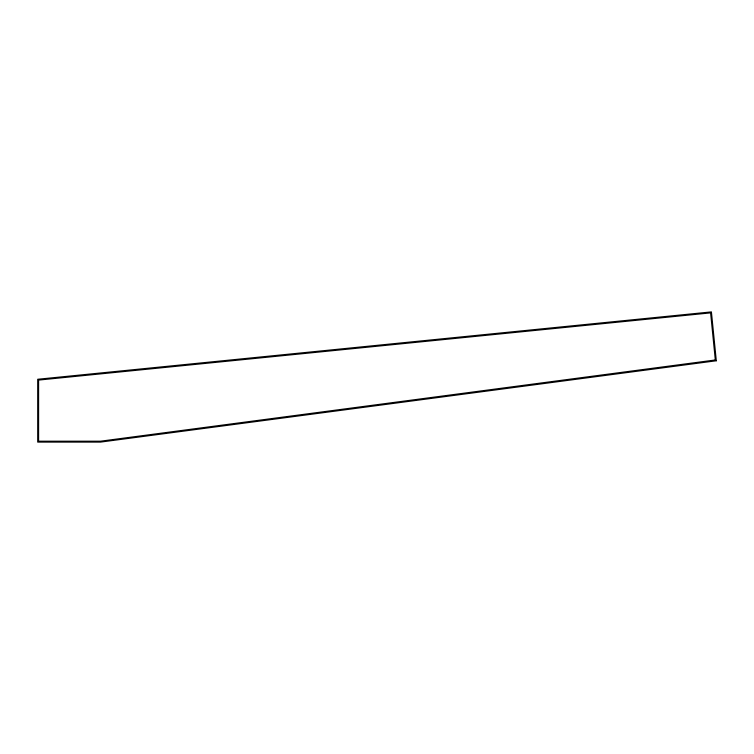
<?xml version="1.0" encoding="UTF-8"?>
<svg xmlns="http://www.w3.org/2000/svg" width="754" height="754" viewBox="0 0 754 754"><rect width="100%" height="100%" fill="white"/><g stroke="black" fill="none" stroke-linecap="round" stroke-linejoin="round"><path stroke-width="1.13" d="M715.32 359.978L100.489 441.203L38.595 441.203L38.595 380.082L710.607 312.882L715.32 359.978M716.3 360.78L100.536 442.098L37.7 442.098L37.7 379.271L711.408 311.902L716.3 360.78"/></g></svg>
